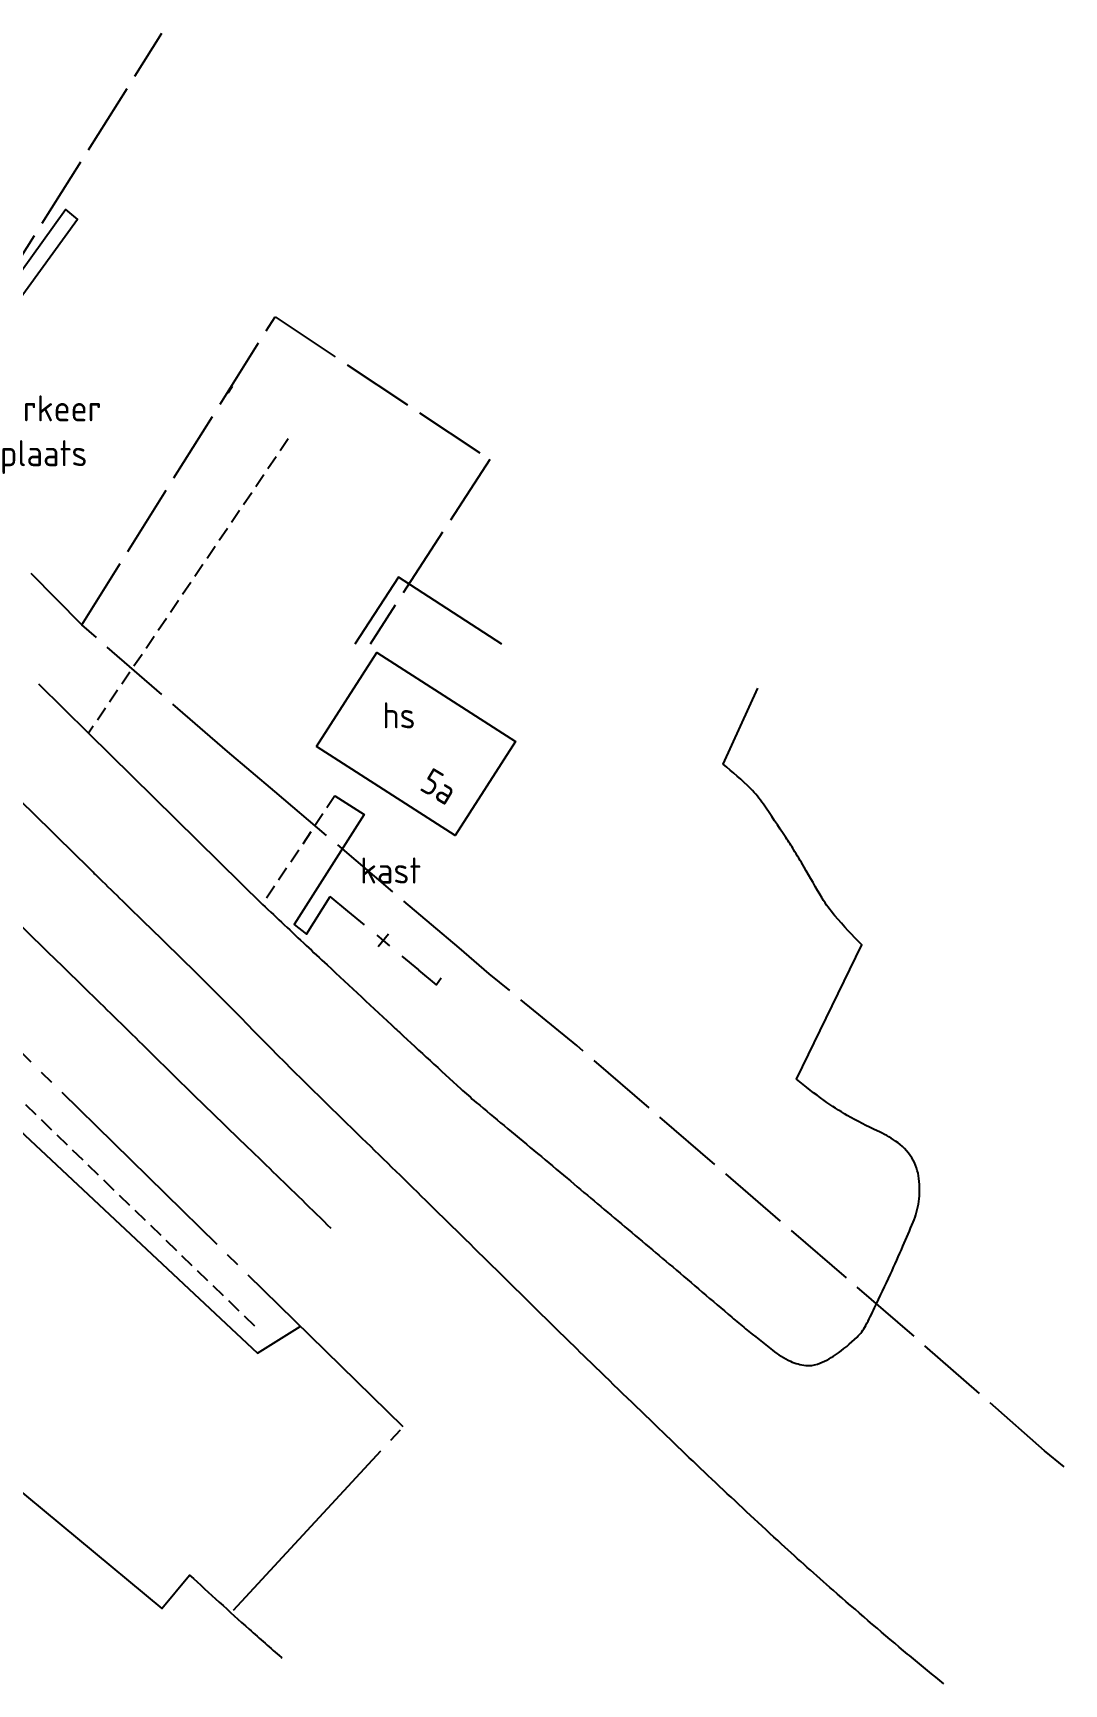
# Model space of a CAD drawing. Extents: x 109808 to 110111, y 466178 to 466443.
# Drawn here: x 110039.4 to 110110.7, y 466178.1 to 466292.2 of the extents above; entities that cross this region are included whole.
import ezdxf

# ---------------------------------------------------------------- set-up
doc = ezdxf.new("R2010")
doc.units = 0
for name, pattern in [('KADPART', [6, 5, -1]), ('KADPROV', [18, 15, -1, 1, -1]), ('STIPPELFIJN', [1.5, 1, -0.5])]:
    doc.linetypes.add(name, pattern=pattern)
doc.layers.add('TOPO', color=8, linetype='Continuous')
doc.styles.get("Standard").update_dxf_attribs({"font": 'isocp.shx'})
doc.linetypes.add('BESCH', pattern='A,2.5,[11,TOPOCAD.SHX,S=0.15,R=0,X=0,Y=0],2.5', length=5)
doc.linetypes.add('HAAG', pattern='A,4,-1,[5,TOPOCAD.SHX,S=0.5,R=0,X=-0.5,Y=-0.5],-1', length=6)
doc.linetypes.add('RASTER', pattern='A,4,-1.5,[4,TOPOCAD.SHX,S=0.75,R=0,X=-0.75,Y=0],-1.5', length=7)

# ---------------------------------------------------------------- blocks, each defined once
blk = doc.blocks.new('RASTERKL', base_point=(80, 5))
at = {"layer": 'TOPO', "linetype": 'ByBlock'}
for p, q in [((80, 9.875), (80, 11.375)), ((80.5625, 8.1875), (79.4375, 8.1875)), ((80, 7.625), (80, 8.75)), ((80, 5), (80, 6.5))]:
    blk.add_line(p, q, dxfattribs=at)

msp = doc.modelspace()

# ---------------------------------------------------------------- linework, layer by layer
at = {"layer": 'TOPO', "color": 8, "linetype": 'KADPART'}
for points in [[(110030.44, 466263.86), (110048.3, 466292.23)], [(110042.76, 466251.33), (110056.12, 466272.62)], [(110056.12, 466272.62), (110070.96, 466262.77), (110062.69, 466250)], [(110042.76, 466251.33), (110030.44, 466263.86)]]:
    msp.add_lwpolyline(points, dxfattribs=at)
at = {"layer": 'TOPO', "color": 8, "linetype": 'Continuous'}
for points in [[(110037.73, 466274.57), (110041.64, 466280.03), (110042.47, 466279.35), (110030.51, 466262.89)], [(110071.81, 466250), (110064.65, 466254.62), (110061.64, 466250)]]:
    msp.add_lwpolyline(points, dxfattribs=at)
at = {"layer": 'TOPO', "color": 8, "linetype": 'HAAG'}
msp.add_lwpolyline([(110052.88, 466267.36), (110053.18, 466267.83)], dxfattribs=at)
at = {"layer": 'TOPO', "color": 8, "linetype": 'STIPPELFIJN'}
msp.add_lwpolyline([(110057.04, 466264.19), (110043.23, 466243.85)], dxfattribs=at)
at = {"layer": 'TOPO', "linetype": 'KADPROV'}
msp.add_lwpolyline([(110053.24, 466183.26), (110064.98, 466195.91), (110008.73, 466251.05)], dxfattribs=at)
at = {"layer": 'TOPO', "linetype": 'KADPART'}
for points in [[(110056.1, 466239.82), (110052.84, 466242.59), (110042.76, 466251.33)], [(110068.84, 466229.01), (110056.1, 466239.82)], [(110110.66, 466193.15), (110109.32, 466194.27), (110100.16, 466202.3), (110076.98, 466222.26), (110070.93, 466227.23), (110068.84, 466229.01)]]:
    msp.add_lwpolyline(points, dxfattribs=at)
at = {"layer": 'TOPO', "linetype": 'Continuous'}
msp.add_lwpolyline([(110058.98, 466242.92), (110063.15, 466249.42), (110072.74, 466243.27), (110068.58, 466236.77)], close=True, dxfattribs=at)
for points in [[(110102.35, 466178.15, -0.000068), (110100.11, 466180, -0.002805), (110099.57, 466180.44, -0.004437), (110094.7, 466184.63, -0.005981), (110091.14, 466187.81, -0.003235), (110086.85, 466191.8, -0.003339), (110082.67, 466195.79, -0.000462), (110077.68, 466200.62, -0.001267), (110075.86, 466202.4, -0.000555), (110071.75, 466206.44, 0.000464), (110066.84, 466211.27, 0.001016), (110062.15, 466215.85, -0.001176), (110058.09, 466219.82, -0.006061), (110054.34, 466223.6, 0.006214), (110050.68, 466227.28, 0.001273), (110047.22, 466230.66, -0.001367), (110043.99, 466233.81, -0.000099), (110043.27, 466234.52, 0.000012), (110037.38, 466240.31, 0.000473), (110034.8, 466242.83, 0.000251), (110029.94, 466247.58)], [(110055.26, 466232.02, 0.000561), (110058.27, 466229.19, 0.001175), (110059.72, 466227.84, 0.000013), (110064.46, 466223.43, 0.00024), (110064.72, 466223.18, 0.002288), (110068.96, 466219.28, 0.009236), (110070.03, 466218.34, 0.002229), (110071.96, 466216.73, -0.001047), (110076.07, 466213.3, -0.000045), (110079.82, 466210.15, -0.000088), (110081.74, 466208.54, -0.002124), (110083.61, 466206.97, 0.000966), (110087.7, 466203.49, 0.005636), (110088.65, 466202.7, 0.002896), (110090.51, 466201.21, 0.060184), (110091.75, 466200.45, 0.079177), (110092.82, 466200.16, 0.114791), (110093.61, 466200.25, 0.063973), (110094.87, 466200.9, 0.042097), (110096.35, 466202.11, 0.080178), (110096.96, 466202.92, 0.008674), (110097.57, 466204.14, 0.004649), (110098.66, 466206.46, 0.003695), (110099.52, 466208.4, 0.004476), (110100.23, 466210.05, 0.066602), (110100.62, 466211.48, 0.060133), (110100.63, 466213.07, 0.113083), (110100.13, 466214.51, 0.105125), (110099.02, 466215.66, 0.042626), (110097.75, 466216.37, -0.026069), (110095.68, 466217.43, -0.02336), (110094.08, 466218.47, -0.017496), (110092.16, 466219.95), (110096.69, 466229.22, -0.022838), (110094.82, 466231.23, -0.041806), (110093.94, 466232.45, -0.005881), (110092.69, 466234.6, 0.010265), (110091.97, 466235.81, 0.007356), (110091.43, 466236.64, 0.00258), (110089.88, 466238.95, 0.048615), (110089, 466240.01, 0.02609), (110087.1, 466241.71), (110089.49, 466246.97)], [(110060.01, 466209.62, 0.000402), (110058.01, 466211.57, 0.001432), (110053.99, 466215.47, -0.00156), (110050.31, 466219.04, -0.001002), (110046.98, 466222.31, 0.00085), (110043.05, 466226.16, 0.000402), (110042.98, 466226.23, 0.000004), (110034.81, 466234.19, 0.000914), (110032.46, 466236.47)]]:
    msp.add_lwpolyline(points, format="xyb", dxfattribs=at)
for points in [[(110039.77, 466247.25), (110043.23, 466243.85)], [(110043.23, 466243.85), (110055.26, 466232.02)], [(110060.25, 466239.52), (110062.29, 466238.22), (110057.44, 466230.62), (110058.3, 466229.96), (110059.93, 466232.56)], [(110026.72, 466233.42), (110026.81, 466233.33), (110024.48, 466230.64), (110024.91, 466229.09), (110054.92, 466201.02), (110057.85, 466202.85)]]:
    msp.add_lwpolyline(points, dxfattribs=at)
at = {"layer": 'TOPO', "linetype": 'STIPPELFIJN'}
for points in [[(110060.25, 466239.52), (110055.26, 466232.02)], [(110054.72, 466202.88), (110025.76, 466230.85)]]:
    msp.add_lwpolyline(points, dxfattribs=at)
at = {"layer": 'TOPO', "linetype": 'RASTER'}
for points in [[(110061.16, 466231.55), (110059.93, 466232.56)], [(110067.6, 466226.93), (110067.29, 466226.47), (110066.07, 466227.48)]]:
    msp.add_lwpolyline(points, dxfattribs=at)
at = {"layer": 'TOPO', "linetype": 'BESCH'}
msp.add_lwpolyline([(110000, 466229.08), (110000.5, 466229.64), (110030.21, 466204.42), (110030.79, 466197.87), (110048.29, 466183.36), (110050.22, 466185.67, 0.002923), (110054.33, 466181.94, 0.005371), (110056.56, 466179.99, 0.000001), (110056.6, 466179.94, 0.000001)], format="xyb", dxfattribs=at)

# ---------------------------------------------------------------- block references
at = {"layer": 'TOPO', "linetype": 'RASTER', "rotation": 50.36149444123848}
msp.add_blockref('RASTERKL', (110066.07, 466227.49), dxfattribs=at)

# ---------------------------------------------------------------- texts
at = {"layer": 'TOPO', "linetype": 'Continuous'}
for s, p in [('parkeer', (110036.35, 466265.4)), ('plaats', (110037.11, 466262.3)), ('hs', (110063.54, 466244.18)), ('kast', (110062, 466233.46))]:
    msp.add_text(s, height=1.8, dxfattribs=at).set_placement(p)
msp.add_text('5a', height=1.8, rotation=328.9991, dxfattribs=at).set_placement((110066.01, 466239.99))

doc.saveas('drawing.dxf')
